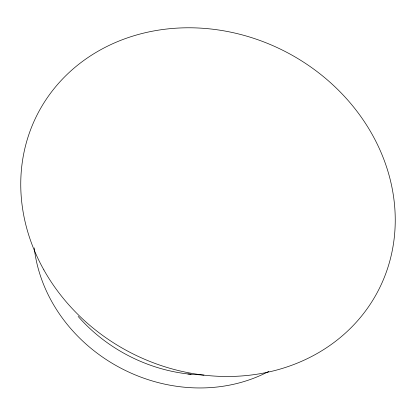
<?xml version="1.0" encoding="UTF-8"?>
<svg xmlns="http://www.w3.org/2000/svg" width="416" height="416" viewBox="0 0 416 416"><rect width="100%" height="100%" fill="white"/><g stroke="black" fill="none" stroke-linecap="round" stroke-linejoin="round"><path stroke-width="0.62" d="M187.86 373.953L203.96 375.144M268.84 371.358A154.731 136.495 27.6 0 1 34.226 247.926M191.074 374.291A154.731 136.495 27.6 0 1 78.14 316.42M43.862 269.896A191.87 169.25 27.6 0 0 368.103 307.382A191.87 169.25 27.6 0 0 212.04 29.13A191.87 169.25 27.6 0 0 43.862 269.896"/></g></svg>
